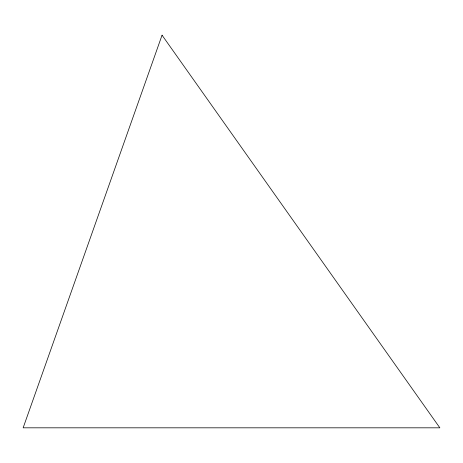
<?xml version="1.0" encoding="UTF-8"?>
<svg xmlns="http://www.w3.org/2000/svg" width="463" height="463" viewBox="0 0 463 463"><rect width="100%" height="100%" fill="white"/><g stroke="black" fill="none" stroke-linecap="round" stroke-linejoin="round"><path stroke-width="0.69" d="M162.05 35.182L23.15 427.818L439.85 427.818L162.05 35.182"/></g></svg>
